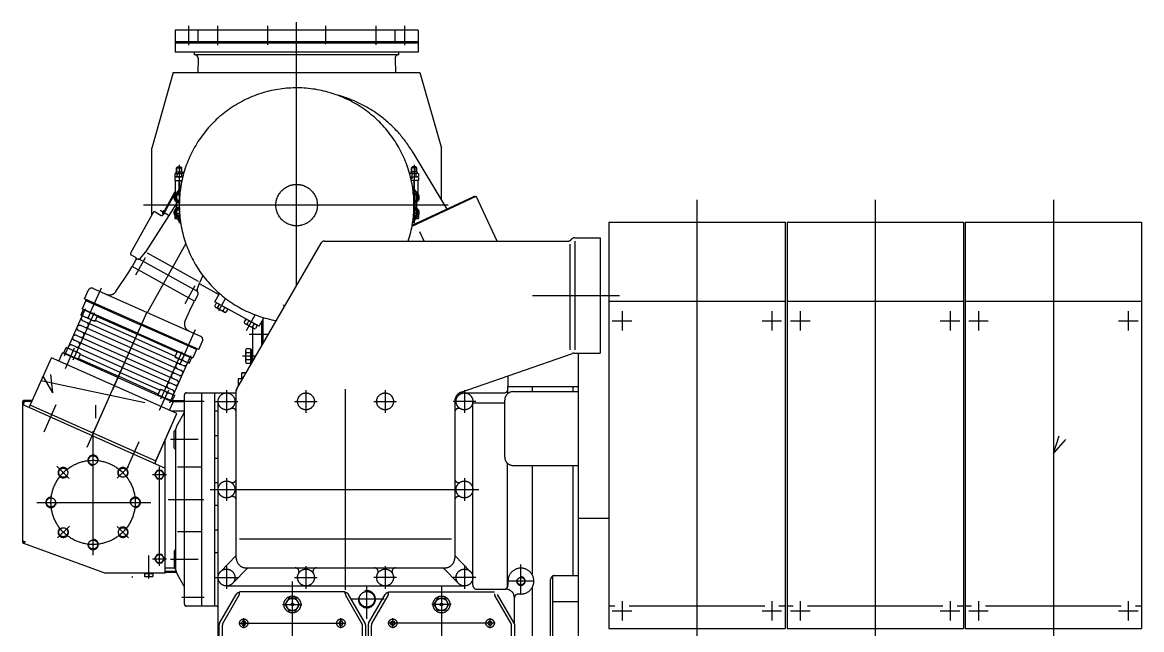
# Model space of a CAD drawing. Header units: millimetres. Extents: x -1838618 to -1600818, y -1770412 to -1553248.
# Drawn here: x -1818245 to -1816518, y -1654053 to -1653116 of the extents above; entities that cross this region are included whole.
import ezdxf

# ---------------------------------------------------------------- set-up
doc = ezdxf.new("R2010")
doc.units = ezdxf.units.MM
doc.header["$LTSCALE"] = 100
doc.linetypes.add('CENTER2', pattern=[28.575, 19.05, -3.175, 3.175, -3.175])
doc.layers.add('PV', color=7, linetype='Continuous')

# ---------------------------------------------------------------- blocks, each defined once
blk = doc.blocks.new('GENERATE')
at = {"color": 9, "linetype": 'CENTER2', "ltscale": 25.4}
for p, q in [((-825, 2066.8), (-825, 0)), ((-550, 2066.8), (-550, 0)), ((-961, 2031.9), (-961, 1404.9)), ((-961, 2031.9), (-689, 2031.9)), ((-689, 2031.9), (-689, 1404.9)), ((-686, 2031.9), (-686, 1404.9)), ((-686, 2031.9), (-414, 2031.9)), ((-414, 2031.9), (-414, 1404.9)), ((-961, 1909.9), (-689, 1909.9)), ((-686, 1909.9), (-414, 1909.9)), ((-940.5, 1894.9), (-940.5, 1864.9)), ((-709.5, 1894.9), (-709.5, 1864.9)), ((-665.5, 1894.9), (-665.5, 1864.9)), ((-434.5, 1894.9), (-434.5, 1864.9)), ((-955.5, 1879.9), (-925.5, 1879.9)), ((-724.5, 1879.9), (-694.5, 1879.9)), ((-680.5, 1879.9), (-650.5, 1879.9)), ((-449.5, 1879.9), (-419.5, 1879.9)), ((-961, 1439.9), (-951.4, 1439.9)), ((-940.5, 1446.9), (-940.5, 1416.9)), ((-929.6, 1439.9), (-720.4, 1439.9)), ((-709.5, 1446.9), (-709.5, 1416.9)), ((-698.6, 1439.9), (-689, 1439.9)), ((-686, 1439.9), (-676.4, 1439.9)), ((-665.5, 1446.9), (-665.5, 1416.9)), ((-654.6, 1439.9), (-445.4, 1439.9)), ((-434.5, 1446.9), (-434.5, 1416.9)), ((-423.6, 1439.9), (-414, 1439.9)), ((-955.5, 1431.9), (-925.5, 1431.9)), ((-724.5, 1431.9), (-694.5, 1431.9)), ((-680.5, 1431.9), (-650.5, 1431.9)), ((-449.5, 1431.9), (-419.5, 1431.9)), ((-961, 1404.9), (-689, 1404.9)), ((-686, 1404.9), (-414, 1404.9))]:
    blk.add_line(p, q, dxfattribs=at)
at = {"layer": 'PV', "color": 9, "linetype": 'CENTER2', "ltscale": 25.4}
for p, q in [((-1884.1, 2335.2), (-1884.1, 2305.4)), ((-1839.5, 2335.2), (-1839.5, 2305.5)), ((-1762.2, 2335.2), (-1762.2, 2305.8)), ((-1717.5, 1934.6), (-1717.5, 2340.6)), ((-1672.9, 2335.2), (-1672.8, 2306.7)), ((-1595.5, 2335.2), (-1595.5, 2305.8)), ((-1550.9, 2335.2), (-1550.9, 2305.4)), ((-1905, 2328.4), (-1905, 2310.4)), ((-1530, 2328.4), (-1905, 2328.4)), ((-1869.3, 2310.4), (-1869.3, 2328.4)), ((-1565.7, 2310.4), (-1565.7, 2328.4)), ((-1530, 2328.4), (-1530, 2310.4)), ((-1905, 2310.4), (-1905, 2294.4)), ((-1530, 2310.4), (-1905, 2310.4)), ((-1530, 2308.4), (-1905, 2308.4)), ((-1530, 2310.4), (-1530, 2294.4)), ((-1530, 2294.4), (-1905, 2294.4)), ((-1875, 2290.4), (-1875, 2294.4)), ((-1560.2, 2290.4), (-1875, 2290.4)), ((-1869.3, 2284.6), (-1870.1, 2263.4)), ((-1565.7, 2284.6), (-1564.9, 2263.4)), ((-1560, 2290.4), (-1560, 2294.4)), ((-1907.8, 2263.4), (-1941, 2146.3)), ((-1907.8, 2263.4), (-1527.2, 2263.4)), ((-1527.2, 2263.4), (-1494, 2146.3)), ((-1941, 2043), (-1941, 2146.3)), ((-1539.6, 2142.1), (-1485.7, 2052.3)), ((-1494, 2066.2), (-1494, 2146.3)), ((-1905.4, 2106.6), (-1905.4, 2102.5)), ((-1903.7, 2109.9), (-1893.7, 2109.9)), ((-1903.7, 2109.9), (-1903.7, 2107.2)), ((-1903.7, 2107.1), (-1893.7, 2107.1)), ((-1902.7, 2116), (-1901.2, 2117.5)), ((-1902.7, 2109.9), (-1902.7, 2116)), ((-1902.7, 2116), (-1894.7, 2116)), ((-1902.1, 2109.9), (-1902.1, 2116.6)), ((-1902, 2102.5), (-1902, 2106.6)), ((-1901.2, 2117.5), (-1896.2, 2117.5)), ((-1898.7, 2120.8), (-1898.7, 2030.6)), ((-1896.2, 2117.5), (-1894.7, 2116)), ((-1895.3, 2109.9), (-1895.3, 2116.6)), ((-1895.3, 2106.6), (-1895.3, 2102.5)), ((-1894.7, 2109.9), (-1894.7, 2116)), ((-1893.7, 2109.9), (-1893.7, 2107.1)), ((-1892, 2106.5), (-1892, 2106.6)), ((-1543, 2106.5), (-1543, 2106.6)), ((-1531.3, 2109.9), (-1541.3, 2109.9)), ((-1541.3, 2109.9), (-1541.3, 2107.1)), ((-1531.3, 2107.1), (-1541.3, 2107.1)), ((-1538.8, 2117.5), (-1540.3, 2116)), ((-1540.3, 2109.9), (-1540.3, 2116)), ((-1532.3, 2116), (-1540.3, 2116)), ((-1539.7, 2109.9), (-1539.7, 2116.6)), ((-1539.7, 2106.6), (-1539.7, 2102.5)), ((-1533.8, 2117.5), (-1538.8, 2117.5)), ((-1536.3, 2120.8), (-1536.3, 2030.6)), ((-1532.3, 2116), (-1533.8, 2117.5)), ((-1533, 2102.5), (-1533, 2106.6)), ((-1532.9, 2109.9), (-1532.9, 2116.6)), ((-1532.3, 2109.9), (-1532.3, 2116)), ((-1531.3, 2109.9), (-1531.3, 2107.2)), ((-1529.6, 2106.6), (-1529.6, 2102.5)), ((-1905.4, 2100.4), (-1905.4, 2096.4)), ((-1905.4, 2096.4), (-1894.5, 2096.4)), ((-1904.7, 2096.4), (-1904.7, 2075.4)), ((-1893.7, 2101.9), (-1903.7, 2101.9)), ((-1899, 2096.4), (-1899, 2082.8)), ((-1898.3, 2096.4), (-1898.3, 2083.7)), ((-1541.8, 2101.9), (-1531.3, 2101.9)), ((-1538.5, 2099.6), (-1541.2, 2099.6)), ((-1529.6, 2096.4), (-1540.5, 2096.4)), ((-1536.7, 2096.4), (-1536.7, 2083.7)), ((-1536, 2096.4), (-1536, 2082.8)), ((-1530.3, 2096.4), (-1530.3, 2075.4)), ((-1529.6, 2100.4), (-1529.6, 2096.4)), ((-1924, 2044.8), (-1904.7, 2079.6)), ((-1904.7, 2077.5), (-1923.6, 2043.4)), ((-1896.3, 2086.3), (-1905, 2075)), ((-1903.4, 2073.8), (-1896.9, 2082.1)), ((-1902.7, 2067.9), (-1902.7, 2072.3)), ((-1902.1, 2067.1), (-1902.1, 2073.1)), ((-1898.8, 2076.1), (-1898.7, 2074.6)), ((-1898.6, 2076.1), (-1898.7, 2074.6)), ((-1539.4, 2026.1), (-1440.4, 2072.3)), ((-1538.7, 2086.3), (-1530, 2075)), ((-1531.6, 2073.8), (-1538.1, 2082.1)), ((-1536.4, 2076.1), (-1536.3, 2074.6)), ((-1536.2, 2076.1), (-1536.3, 2074.6)), ((-1532.9, 2067.1), (-1532.9, 2073.1)), ((-1532.3, 2067.9), (-1532.3, 2072.3)), ((-1408.1, 2002.9), (-1440.4, 2072.3)), ((-1483.5, 2058.4), (-1953.7, 2058.4)), ((-1902.7, 2060.8), (-1951.3, 1985.4)), ((-1902.7, 2053.6), (-1902.7, 2063.1)), ((-1902.1, 2053.9), (-1902.1, 2062.8)), ((-1539.2, 2027.4), (-1445, 2071.2)), ((-1532.9, 2053.9), (-1532.9, 2062.8)), ((-1532.3, 2053.6), (-1532.3, 2063.1)), ((-1445, 2071.2), (-1443.6, 2071.9)), ((-1443.6, 2071.9), (-1443.4, 2071.5)), ((-1100, 2066.8), (-1100, 0)), ((-1938.7, 2047.2), (-1973.6, 1984.2)), ((-1935.9, 2048), (-1926.3, 2042.6)), ((-1928.1, 2050.5), (-1915.7, 2043.6)), ((-1924, 2044.8), (-1923.1, 2044.3)), ((-1905.6, 2042.5), (-1905.6, 2042.5)), ((-1905.6, 2042.5), (-1905.6, 2038.1)), ((-1896.3, 2030.5), (-1905, 2041.8)), ((-1903.9, 2037.5), (-1901.8, 2037.5)), ((-1903.4, 2043), (-1896.9, 2034.7)), ((-1902.7, 2044.5), (-1902.7, 2048.8)), ((-1902.7, 2045.5), (-1898, 2045.5)), ((-1902.1, 2045.5), (-1902.1, 2049.7)), ((-1900.5, 2042.5), (-1897.8, 2042.5)), ((-1899.1, 2037.5), (-1897.3, 2037.5)), ((-1898.7, 2042.1), (-1898.8, 2040.7)), ((-1898.7, 2042.1), (-1898.6, 2040.7)), ((-1538.7, 2030.5), (-1530, 2041.8)), ((-1531.6, 2043), (-1538.1, 2034.7)), ((-1535.9, 2037.5), (-1537.7, 2037.5)), ((-1534.5, 2042.5), (-1537.2, 2042.5)), ((-1532.3, 2045.5), (-1537, 2045.5)), ((-1536.3, 2042.1), (-1536.4, 2040.7)), ((-1536.3, 2042.1), (-1536.2, 2040.7)), ((-1531.1, 2037.5), (-1533.2, 2037.5)), ((-1532.9, 2045.5), (-1532.9, 2049.7)), ((-1532.3, 2044.5), (-1532.3, 2048.8)), ((-1529.4, 2042.5), (-1529.4, 2042.5)), ((-1529.4, 2042.5), (-1529.4, 2038.1)), ((-1236, 2031.9), (-964, 2031.9)), ((-1236, 2031.9), (-1236, 1404.9)), ((-964, 2031.9), (-964, 1404.9)), ((-1674.6, 2002.9), (-1298.5, 2002.9)), ((-1520.6, 2002.9), (-1527.3, 2017.2)), ((-1294.2, 2004.6), (-1292.8, 2006.1)), ((-1288.5, 2007.9), (-1249.1, 2007.9)), ((-1288.5, 2002.9), (-1288.5, 1834.9)), ((-1249.1, 2007.9), (-1249.1, 1829.9)), ((-1958.3, 1976.6), (-1950.9, 1985.9)), ((-1888.6, 1999.3), (-1947.4, 1893.3)), ((-1809.8, 1774.8), (-1679.8, 1999.9)), ((-1296, 1997.9), (-1296, 1834.9)), ((-1972.8, 1981.5), (-1965.8, 1977.6)), ((-1965, 1974.9), (-1971.3, 1963.5)), ((-1951.3, 1977), (-1965.9, 1950.5)), ((-1870.5, 1924.8), (-1960.5, 1974.7)), ((-1868.8, 1940.4), (-1947.6, 1984.1)), ((-1996.2, 1925), (-1976.2, 1954.8)), ((-1976.2, 1954.8), (-1971.3, 1963.5)), ((-1875.1, 1910.2), (-1971.3, 1963.5)), ((-1870.9, 1928.2), (-1866.9, 1939.4)), ((-1867.7, 1937.3), (-1837.3, 1920.6)), ((-1862.2, 1949.6), (-1866.9, 1939.4)), ((-2044.8, 1913.9), (-2039.1, 1926.7)), ((-2035.9, 1892.1), (-2018.7, 1930.9)), ((-2031.2, 1929.7), (-1865.8, 1856.1)), ((-1874.7, 1933.7), (-1890.1, 1905.8)), ((-1869.8, 1919.8), (-1875.1, 1910.2)), ((-1870.9, 1928.2), (-1871.8, 1925.5)), ((-1843.6, 1909.3), (-1836.5, 1922)), ((-1353.7, 1918.9), (-1219.4, 1918.9)), ((-2042.7, 1911.3), (-2048.4, 1898.5)), ((-1868.5, 1835.4), (-2044.8, 1913.9)), ((-2042.7, 1911.3), (-2042.1, 1912.7)), ((-2042.7, 1911.3), (-2042.1, 1912.7)), ((-2042.7, 1911.3), (-1957.3, 1873.3)), ((-1889.6, 1879.8), (-1879.9, 1901.5)), ((-1879.9, 1901.5), (-1875.1, 1910.2)), ((-1843.8, 1902.4), (-1841, 1907.4)), ((-1843.8, 1902.4), (-1843.2, 1901.4)), ((-1775.4, 1871.5), (-1843.6, 1909.3)), ((-1829.2, 1893.3), (-1842, 1900.5)), ((-1823.8, 1897.9), (-1841, 1907.4)), ((-1839.8, 1906.8), (-1839.6, 1907.1)), ((-1839.5, 1900), (-1836.7, 1905)), ((-1837.4, 1895.6), (-1827.1, 1914.3)), ((-1830.9, 1895.2), (-1828.1, 1900.3)), ((-1236, 1909.9), (-964, 1909.9)), ((-2043.7, 1898.1), (-2076.2, 1825)), ((-2030, 1892), (-2062.5, 1818.9)), ((-2046.9, 1897), (-2050.6, 1888.6)), ((-2028.7, 1878.8), (-2050.6, 1888.6)), ((-1963, 1860.5), (-2048.4, 1898.5)), ((-2046.6, 1897.7), (-2046.9, 1897)), ((-2025, 1887.2), (-2046.9, 1897)), ((-2035.9, 1892.1), (-2039.2, 1884.7)), ((-1948.5, 1892.9), (-2031.5, 1706.6)), ((-2025, 1887.2), (-2028.7, 1878.8)), ((-2025.4, 1886.3), (-1963.7, 1858.9)), ((-2024.6, 1888), (-2025, 1887.2)), ((-1948.5, 1892.9), (-2001.8, 1773.3)), ((-1827.7, 1892.8), (-1826.6, 1892.9)), ((-1823.8, 1897.9), (-1826.6, 1892.9)), ((-1825, 1898.5), (-1824.8, 1898.9)), ((-1798.3, 1877.2), (-1795.5, 1882.2)), ((-1778.3, 1872.7), (-1795.5, 1882.2)), ((-1795, 1865), (-1781.6, 1889.1)), ((-1775.4, 1871.5), (-1768.1, 1884.6)), ((-1769.5, 1882.1), (-1769.5, 1844.6)), ((-1215.5, 1894.9), (-1215.5, 1864.9)), ((-984.5, 1894.9), (-984.5, 1864.9)), ((-1976.4, 1830.2), (-2054, 1864.8)), ((-1973.1, 1837.8), (-2050.6, 1872.3)), ((-1969.7, 1845.3), (-2047.3, 1879.8)), ((-1966.4, 1852.9), (-2028, 1880.3)), ((-1871.9, 1835.3), (-1957.3, 1873.3)), ((-1897.7, 1811.7), (-1873.4, 1866.2)), ((-1798.3, 1877.2), (-1797.7, 1876.2)), ((-1783.7, 1868.1), (-1796.6, 1875.2)), ((-1794.4, 1881.6), (-1794.2, 1881.9)), ((-1794, 1874.8), (-1791.2, 1879.8)), ((-1785.5, 1869.1), (-1785.5, 1816.9)), ((-1785.4, 1870), (-1782.6, 1875.1)), ((-1782.2, 1867.6), (-1781.1, 1867.7)), ((-1778.3, 1872.7), (-1781.1, 1867.7)), ((-1779.5, 1873.3), (-1779.3, 1873.7)), ((-1771.5, 1878.5), (-1771.5, 1841.1)), ((-1230.5, 1879.9), (-1200.5, 1879.9)), ((-999.5, 1879.9), (-969.5, 1879.9)), ((-1983.1, 1815.2), (-2060.7, 1849.7)), ((-1979.8, 1822.7), (-2057.3, 1857.2)), ((-1966.4, 1852.9), (-1904.7, 1825.4)), ((-1902, 1831.4), (-1963.7, 1858.9)), ((-1963, 1860.5), (-1877.5, 1822.5)), ((-1868.5, 1835.4), (-1862.8, 1848.2)), ((-1761.5, 1858.4), (-1790.9, 1858.4)), ((-2084.4, 1817.7), (-2078.7, 1830.5)), ((-2084.4, 1817.7), (-2078.7, 1830.5)), ((-1993.3, 1792.5), (-2078.7, 1830.5)), ((-2076.9, 1829.7), (-2076.5, 1830.4)), ((-2076.5, 1830.4), (-2072.8, 1838.8)), ((-2054.6, 1820.6), (-2076.5, 1830.4)), ((-2074.1, 1806.4), (-2060, 1838.1)), ((-2074.1, 1806.4), (-2060, 1838.1)), ((-2050.9, 1829), (-2072.8, 1838.8)), ((-2065.6, 1825.5), (-2062.3, 1832.9)), ((-1986.5, 1807.6), (-2064, 1842.2)), ((-1976.4, 1830.2), (-1898.9, 1795.7)), ((-1973.1, 1837.8), (-1895.5, 1803.3)), ((-1969.7, 1845.3), (-1892.2, 1810.8)), ((-1894.8, 1831.8), (-1927.3, 1758.7)), ((-1901.6, 1832.3), (-1905.4, 1823.9)), ((-1901.3, 1833.1), (-1901.6, 1832.3)), ((-1901.6, 1832.3), (-1879.7, 1822.6)), ((-1871.9, 1835.3), (-1877.5, 1822.5)), ((-1871.9, 1835.3), (-1871.2, 1836.6)), ((-1796.3, 1833.6), (-1796.3, 1817.1)), ((-1788.7, 1836.3), (-1795.4, 1836.3)), ((-1795.4, 1830.9), (-1788.7, 1830.9)), ((-1788.7, 1836.3), (-1788.7, 1814.4)), ((-1785.5, 1835.1), (-1788.7, 1835.1)), ((-1786.4, 1835.1), (-1787.4, 1829.2)), ((-2130.1, 1745.9), (-2095.8, 1822.8)), ((-2130, 1745.9), (-2095.8, 1822.8)), ((-1902.1, 1736.5), (-2095.8, 1822.8)), ((-1902.1, 1736.5), (-2095.8, 1822.8)), ((-2054.9, 1819.9), (-2054.6, 1820.6)), ((-2054.6, 1820.6), (-2050.9, 1829)), ((-2054.2, 1821.5), (-1992.5, 1794.1)), ((-1989.9, 1800.1), (-2051.5, 1827.6)), ((-1983.1, 1815.2), (-1905.6, 1780.7)), ((-1979.8, 1822.7), (-1902.3, 1788.2)), ((-1881, 1825.7), (-1913.6, 1752.6)), ((-1905.4, 1823.9), (-1883.4, 1814.2)), ((-1894.4, 1819), (-1894, 1820)), ((-1890.7, 1827.4), (-1894, 1820)), ((-1879.7, 1822.6), (-1883.4, 1814.2)), ((-1879.4, 1823.3), (-1879.7, 1822.6)), ((-1780.6, 1825.4), (-1801, 1825.4)), ((-1795.4, 1819.9), (-1788.7, 1819.9)), ((-1795.4, 1814.4), (-1788.7, 1814.4)), ((-1786.2, 1815.6), (-1788.7, 1815.6)), ((-1786.8, 1821.6), (-1787.8, 1815.6)), ((-1786.8, 1828.9), (-1787.4, 1829.2)), ((-1786.8, 1828.9), (-1787.4, 1821.9)), ((-1787.4, 1821.9), (-1786.8, 1821.6)), ((-1463.6, 1769.5), (-1292, 1829.5)), ((-1290, 1829.9), (-1249.1, 1829.9)), ((-1282.5, 721), (-1282.5, 1829.9)), ((-2093.8, 1768.4), (-2096.8, 1797)), ((-1989.9, 1800.1), (-1928.2, 1772.6)), ((-1986.5, 1807.6), (-1909, 1773.1)), ((-1795.6, 1799.4), (-1802, 1799.4)), ((-1802, 1792.5), (-1802, 1799.4)), ((-1792.5, 1805.7), (-1792.5, 1804.7)), ((-1951.8, 1753.3), (-2111.6, 1787.3)), ((-2093.8, 1768.4), (-2107.9, 1793.4)), ((-1999, 1779.7), (-2041.4, 1684.2)), ((-1993.3, 1792.5), (-1907.9, 1754.4)), ((-1930.9, 1766.6), (-1992.5, 1794.1)), ((-1800.8, 1790.4), (-1807.5, 1790.4)), ((-1807.5, 1790.4), (-1807.5, 1778.4)), ((-1799.6, 1792.5), (-1802, 1792.5)), ((-1802, 1791.9), (-1802, 1792.5)), ((-1799.9, 1791.9), (-1802, 1791.9)), ((-1800.5, 1791.9), (-1800.5, 1790.4)), ((-1391.6, 1794.7), (-1391.6, 1778.4)), ((-1931.6, 1765), (-1931.3, 1765.7)), ((-1931.3, 1765.7), (-1927.5, 1774.1)), ((-1931.3, 1765.7), (-1909.4, 1756)), ((-1928.8, 1741.7), (-1914.7, 1773.4)), ((-1928.8, 1741.7), (-1914.7, 1773.4)), ((-1927.5, 1774.1), (-1905.6, 1764.4)), ((-1920.3, 1760.8), (-1917, 1768.3)), ((-1909.4, 1756), (-1905.6, 1764.4)), ((-1890.6, 1442.4), (-1890.6, 1765.4)), ((-1887.6, 1768.4), (-1810.6, 1768.4)), ((-1863.6, 1439.4), (-1863.6, 1768.4)), ((-1843.6, 1439.4), (-1843.6, 1768.4)), ((-1825.6, 1772.9), (-1825.6, 1737.9)), ((-1810.6, 1513.4), (-1810.6, 1773.4)), ((-1807.5, 1778.4), (-1807.7, 1778.4)), ((-1703.1, 1772.9), (-1703.1, 1737.9)), ((-1642.1, 1464.4), (-1642.1, 1774.4)), ((-1581.1, 1772.9), (-1581.1, 1737.9)), ((-1466.1, 1768.4), (-1397.6, 1768.4)), ((-1458.6, 1772.9), (-1458.6, 1737.9)), ((-1391.6, 1778.4), (-1282.5, 1778.4)), ((-1391.6, 1767.5), (-1391.6, 1778.4)), ((-1383.5, 1770.4), (-1282.5, 1770.4)), ((-1354.4, 1778.4), (-1354.4, 1770.4)), ((-1290.9, 1770.4), (-1290.9, 1778.4)), ((-2140.6, 1753.9), (-2140.6, 1539.2)), ((-2139.9, 1753.9), (-2140.6, 1753.9)), ((-2140.6, 1749.9), (-2139.9, 1749.9)), ((-2139.1, 1753.9), (-2139.9, 1753.9)), ((-2139.9, 1749.9), (-2139.1, 1749.9)), ((-2139.1, 1753.9), (-2139.1, 1749.9)), ((-2138.3, 1753.9), (-2139.1, 1753.9)), ((-2139.1, 1749.9), (-1920.1, 1652.4)), ((-2137.6, 1753.9), (-2138.3, 1753.9)), ((-2125.1, 1756.9), (-2137.6, 1756.9)), ((-2137.6, 1756.9), (-2137.6, 1755.4)), ((-2125.8, 1755.4), (-2137.6, 1755.4)), ((-2137.6, 1755.4), (-2137.6, 1753.9)), ((-2128.3, 1749.7), (-1934.7, 1663.5)), ((-2128.3, 1749.7), (-1934.7, 1663.5)), ((-2088.9, 1749.9), (-2107.5, 1708)), ((-2027.1, 1729.4), (-2027.1, 1749.4)), ((-1913.5, 1741.6), (-1907.9, 1754.4)), ((-1913.5, 1741.6), (-1907.9, 1754.4)), ((-1909.7, 1755.2), (-1909.4, 1756)), ((-1909.6, 1755.4), (-1890.6, 1755.4)), ((-1908.9, 1756.9), (-1890.6, 1756.9)), ((-1860.2, 1755.4), (-1893.9, 1755.4)), ((-1843.1, 1755.4), (-1808.1, 1755.4)), ((-1838.6, 1248.4), (-1838.6, 1755.4)), ((-1720.6, 1755.4), (-1685.6, 1755.4)), ((-1598.6, 1755.4), (-1563.6, 1755.4)), ((-1441.1, 1755.4), (-1476.1, 1755.4)), ((-1473.6, 1755.4), (-1473.6, 1513.4)), ((-1445.6, 1471.4), (-1445.6, 1755.4)), ((-1397.6, 1752.4), (-1445.6, 1752.4)), ((-1396.5, 1669.4), (-1396.5, 1757.4)), ((-1936.4, 1659.6), (-1902.1, 1736.5)), ((-1934.7, 1663.5), (-1902.1, 1736.5)), ((-1890.6, 1740.4), (-1910.7, 1740.4)), ((-1891.4, 1737.2), (-1901.5, 1719.8)), ((-1843.6, 1740.9), (-1838.6, 1740.9)), ((-2031.5, 1517.8), (-2031.5, 1709.4)), ((-1906.6, 1683.4), (-1906.6, 1709.4)), ((-1903.6, 1494.6), (-1903.6, 1713.2)), ((-1960.9, 1692.9), (-1979.6, 1651)), ((-1920.1, 1490.4), (-1920.1, 1696.3)), ((-1869.5, 1696.4), (-1911.9, 1696.4)), ((-1843.6, 1702.9), (-1838.6, 1702.9)), ((-550, 1674.9), (-541, 1702.1)), ((-550, 1674.9), (-530.9, 1696.3)), ((-1934.7, 1663.5), (-1936.4, 1659.6)), ((-1843.6, 1667.9), (-1838.6, 1667.9)), ((-1392.5, 1660), (-1392.5, 1468.1)), ((-2068.3, 1636.2), (-2087.5, 1655.4)), ((-1976.8, 1654.1), (-1994.3, 1636.6)), ((-1939.9, 1642.4), (-1918.3, 1642.4)), ((-1932.9, 1648.9), (-1936.6, 1642.4)), ((-1936.6, 1642.4), (-1932.9, 1635.9)), ((-1925.3, 1648.9), (-1932.9, 1648.9)), ((-1929.1, 1501.6), (-1929.1, 1654.4)), ((-1921.6, 1642.4), (-1925.3, 1648.9)), ((-1925.3, 1635.9), (-1921.6, 1642.4)), ((-1863.6, 1653.9), (-1901.4, 1653.9)), ((-1383.5, 1656.4), (-1282.5, 1656.4)), ((-1354.4, 1656.4), (-1354.4, 1488.2)), ((-1290.9, 1486.4), (-1290.9, 1656.4)), ((-1932.9, 1635.9), (-1925.3, 1635.9)), ((-1843.6, 1629.9), (-1838.6, 1629.9)), ((-1825.6, 1636.9), (-1825.6, 1601.9)), ((-1458.6, 1636.9), (-1458.6, 1601.9)), ((-1850.7, 1619.4), (-1436.6, 1619.4)), ((-2118.3, 1599.4), (-1942.2, 1599.4)), ((-1915.6, 1603.9), (-1860.6, 1603.9)), ((-1843.6, 1594.9), (-1838.6, 1594.9)), ((-1282.5, 1574.9), (-1236, 1574.9)), ((-2068, 1562.9), (-2086.3, 1544.6)), ((-1977, 1544.8), (-1994.1, 1562)), ((-1843.6, 1556.9), (-1838.6, 1556.9)), ((-2140.6, 1540.1), (-2136.8, 1538.8)), ((-2139.1, 1539.2), (-2139.1, 1539.6)), ((-2138.1, 1537.8), (-2137.3, 1537.5)), ((-2136.8, 1538.8), (-2137.8, 1536.1)), ((-1863.6, 1553.9), (-1901.4, 1553.9)), ((-1805.6, 1543.2), (-1478.6, 1543.2)), ((-2138.6, 1536.4), (-2012.1, 1490.4)), ((-1906.6, 1524.4), (-1906.6, 1498.4)), ((-1843.6, 1521.9), (-1838.6, 1521.9)), ((-1282.5, 1503.9), (-1282.5, 1531.9)), ((-1945.6, 1481.9), (-1945.6, 1517.4)), ((-1939.9, 1512.4), (-1918.3, 1512.4)), ((-1932.9, 1518.9), (-1936.6, 1512.4)), ((-1936.6, 1512.4), (-1932.9, 1505.9)), ((-1925.3, 1518.9), (-1932.9, 1518.9)), ((-1932.9, 1505.9), (-1925.3, 1505.9)), ((-1921.6, 1512.4), (-1925.3, 1518.9)), ((-1925.3, 1505.9), (-1921.6, 1512.4)), ((-1869.5, 1511.4), (-1911.9, 1511.4)), ((-1835, 1492.4), (-1810.6, 1517.6)), ((-1449.2, 1492.4), (-1473.6, 1517.6)), ((-1371.5, 1457.3), (-1371.5, 1503.5)), ((-1920.1, 1490.4), (-2012.1, 1490.4)), ((-1952.1, 1490.4), (-1952.1, 1485.1)), ((-1952.1, 1489.8), (-1939.1, 1489.8)), ((-1952.1, 1485.1), (-1939.1, 1485.1)), ((-1945.6, 1489.8), (-1945.6, 1485.7)), ((-1939.1, 1490.4), (-1939.1, 1485.1)), ((-1920.1, 1498.4), (-1906.6, 1498.4)), ((-1920.1, 1493.4), (-1903.4, 1493.4)), ((-1920.1, 1491.9), (-1903.1, 1491.9)), ((-1891.4, 1470.6), (-1901.5, 1488)), ((-1825.6, 1500.9), (-1825.6, 1465.9)), ((-1816.2, 1474.3), (-1793, 1498.4)), ((-1795.6, 1498.4), (-1488.6, 1498.4)), ((-1703.1, 1500.9), (-1703.1, 1465.9)), ((-1581.1, 1500.9), (-1581.1, 1465.9)), ((-1468, 1474.3), (-1491.2, 1498.4)), ((-1458.6, 1500.9), (-1458.6, 1465.9)), ((-1322.5, 745.9), (-1322.5, 1485.7)), ((-1319.7, 1486.4), (-1282.5, 1486.4)), ((-1843.1, 1483.4), (-1808.1, 1483.4)), ((-1825.6, 1470.4), (-1458.6, 1470.4)), ((-1724.1, 1240.7), (-1724.1, 1477.2)), ((-1720.6, 1483.4), (-1685.6, 1483.4)), ((-1609.1, 1419.7), (-1609.1, 1469.7)), ((-1563.6, 1483.4), (-1598.6, 1483.4)), ((-1494.1, 1469.8), (-1494.1, 1244.4)), ((-1441.1, 1483.4), (-1476.1, 1483.4)), ((-1391.5, 1477.9), (-1391.5, 1471.4)), ((-1351.5, 1477.9), (-1391.5, 1477.9)), ((-1325.7, 769.3), (-1325.7, 1480.4)), ((-1860.4, 1452.4), (-1894.5, 1452.4)), ((-1836.4, 1413), (-1810.8, 1457.4)), ((-1831.4, 1412.5), (-1806.5, 1455.7)), ((-1805.8, 1459.9), (-1806.4, 1459.9)), ((-1805.8, 1458.2), (-1805.8, 1461.4)), ((-1642.4, 1461.4), (-1805.8, 1461.4)), ((-1729.6, 1451.4), (-1735.1, 1441.9)), ((-1718.6, 1451.4), (-1729.6, 1451.4)), ((-1713.1, 1441.9), (-1718.6, 1451.4)), ((-1642.4, 1458.2), (-1642.4, 1461.4)), ((-1641.7, 1459.9), (-1642.4, 1459.9)), ((-1616.8, 1412.5), (-1641.7, 1455.7)), ((-1611.8, 1413), (-1637.4, 1457.4)), ((-1606.4, 1413), (-1580.8, 1457.4)), ((-1601.4, 1412.5), (-1576.5, 1455.7)), ((-1576.5, 1459.9), (-1575.8, 1459.9)), ((-1575.8, 1458.2), (-1575.8, 1461.4)), ((-1575.8, 1461.4), (-1412.4, 1461.4)), ((-1505.1, 1441.9), (-1499.6, 1451.4)), ((-1499.6, 1451.4), (-1488.6, 1451.4)), ((-1488.6, 1451.4), (-1483.1, 1441.9)), ((-1439.6, 1465.4), (-1394.6, 1465.4)), ((-1386.8, 1412.5), (-1411.7, 1455.7)), ((-1381.8, 1413), (-1407.4, 1457.4)), ((-1381.6, 1412.7), (-1381.6, 1452.4)), ((-1371.5, 1457.9), (-1375.6, 1457.9)), ((-1354.4, 1467.6), (-1354.4, 1004.6)), ((-1841.6, 1439.4), (-1887.6, 1439.4)), ((-1739.1, 1441.9), (-1709.4, 1441.9)), ((-1735.1, 1441.9), (-1729.6, 1432.4)), ((-1718.6, 1432.4), (-1713.1, 1441.9)), ((-1582.5, 1449.9), (-1632.5, 1449.9)), ((-1479.1, 1441.9), (-1508.8, 1441.9)), ((-1499.6, 1432.4), (-1505.1, 1441.9)), ((-1483.1, 1441.9), (-1488.6, 1432.4)), ((-1322.5, 1446.4), (-1282.5, 1446.4)), ((-1236, 1439.9), (-1226.4, 1439.9)), ((-1215.5, 1446.9), (-1215.5, 1416.9)), ((-1204.6, 1439.9), (-995.4, 1439.9)), ((-984.5, 1446.9), (-984.5, 1416.9)), ((-973.6, 1439.9), (-964, 1439.9)), ((-1800.8, 1415.9), (-1802.6, 1412.9)), ((-1797.4, 1415.9), (-1800.8, 1415.9)), ((-1799.1, 1405.1), (-1799.1, 1420.7)), ((-1795.6, 1412.9), (-1797.4, 1415.9)), ((-1729.6, 1432.4), (-1718.6, 1432.4)), ((-1650.8, 1415.9), (-1652.6, 1412.9)), ((-1647.4, 1415.9), (-1650.8, 1415.9)), ((-1649.1, 1405.1), (-1649.1, 1420.7)), ((-1645.6, 1412.9), (-1647.4, 1415.9)), ((-1572.6, 1412.9), (-1570.8, 1415.9)), ((-1570.8, 1415.9), (-1567.4, 1415.9)), ((-1569.1, 1405.1), (-1569.1, 1420.7)), ((-1567.4, 1415.9), (-1565.6, 1412.9)), ((-1488.6, 1432.4), (-1499.6, 1432.4)), ((-1422.6, 1412.9), (-1420.8, 1415.9)), ((-1420.8, 1415.9), (-1417.4, 1415.9)), ((-1419.1, 1405.1), (-1419.1, 1420.7)), ((-1417.4, 1415.9), (-1415.6, 1412.9)), ((-1230.5, 1431.9), (-1200.5, 1431.9)), ((-999.5, 1431.9), (-969.5, 1431.9)), ((-1837.1, 1334.3), (-1837.1, 1410.5)), ((-1832.1, 1334.8), (-1832.1, 1410)), ((-1806.9, 1412.9), (-1641.5, 1412.9)), ((-1802.6, 1412.9), (-1800.8, 1409.9)), ((-1800.8, 1409.9), (-1797.4, 1409.9)), ((-1797.4, 1409.9), (-1795.6, 1412.9)), ((-1652.6, 1412.9), (-1650.8, 1409.9)), ((-1650.8, 1409.9), (-1647.4, 1409.9)), ((-1647.4, 1409.9), (-1645.6, 1412.9)), ((-1616.1, 1334.8), (-1616.1, 1410)), ((-1611.1, 1410.5), (-1611.1, 1334.3)), ((-1607.1, 1410.5), (-1607.1, 1334.3)), ((-1602.1, 1334.8), (-1602.1, 1410)), ((-1411.3, 1412.9), (-1576.7, 1412.9)), ((-1570.8, 1409.9), (-1572.6, 1412.9)), ((-1567.4, 1409.9), (-1570.8, 1409.9)), ((-1565.6, 1412.9), (-1567.4, 1409.9)), ((-1420.8, 1409.9), (-1422.6, 1412.9)), ((-1417.4, 1409.9), (-1420.8, 1409.9)), ((-1415.6, 1412.9), (-1417.4, 1409.9)), ((-1386.1, 1334.8), (-1386.1, 1410)), ((-1381.1, 1334.3), (-1381.1, 1410.5)), ((-1236, 1404.9), (-964, 1404.9))]:
    blk.add_line(p, q, dxfattribs=at)
for centre, radius in [((-1717.5, 2058.4), 32), ((-1825.6, 1755.4), 13), ((-1703.1, 1755.4), 13), ((-1581.1, 1755.4), 13), ((-1458.6, 1755.4), 13), ((-2031.5, 1599.4), 65), ((-2031.5, 1664.4), 7), ((-2077.5, 1645.3), 7), ((-1985.5, 1645.3), 7), ((-1929.1, 1642.4), 6.5), ((-1825.6, 1619.4), 13), ((-1458.6, 1619.4), 13), ((-2096.5, 1599.4), 7), ((-1966.5, 1599.4), 7), ((-2077.5, 1553.4), 7), ((-1985.5, 1553.4), 7), ((-2031.5, 1534.4), 7), ((-1929.1, 1512.4), 6.5), ((-1825.6, 1483.4), 13), ((-1703.1, 1483.4), 13), ((-1581.1, 1483.4), 13), ((-1458.6, 1483.4), 13), ((-1371.5, 1477.9), 5.75), ((-1724.1, 1441.9), 13), ((-1724.1, 1441.9), 9.5), ((-1609.1, 1449.9), 12), ((-1494.1, 1441.9), 13), ((-1494.1, 1441.9), 9.5), ((-1724.1, 1441.9), 2), ((-1494.1, 1441.9), 2), ((-1799.1, 1412.9), 6.5), ((-1649.1, 1412.9), 6.5), ((-1569.1, 1412.9), 6.5), ((-1419.1, 1412.9), 6.5)]:
    blk.add_circle(centre, radius, dxfattribs=at)
for centre, radius, start, end in [((-1874.8, 2284.9), 5.5, 357.7224, 92.1615), ((-1560.2, 2284.9), 5.5, 87.8388, 182.2773), ((-1717.5, 2058.4), 181, 342.1438, 259.9888), ((-1704.9, 2041.4), 193.5, 31.3666, 75.5228), ((-1903.7, 2104.6), 2.6, 49.791, 130.1093), ((-1898.7, 2097.1), 10.1, 70.5497, 109.4501), ((-1893.7, 2104.6), 2.6, 49.8919, 130.2089), ((-1541.3, 2104.6), 2.6, 49.7914, 130.1061), ((-1536.3, 2097.1), 10, 70.5497, 109.4503), ((-1531.3, 2104.6), 2.6, 49.8921, 130.207), ((-1903.7, 2104.5), 2.6, 229.892, 310.2093), ((-1903.9, 2100.4), 1.5, 89.999, 180.0025), ((-1898.7, 2111.9), 10.1, 250.55, 289.4504), ((-1893.7, 2104.5), 2.6, 229.7924, 280.2852), ((-1893.4, 2100.4), 1.5, 81.1895, 89.999), ((-1541.3, 2104.5), 2.6, 259.7052, 310.2066), ((-1541.6, 2100.4), 1.5, 90, 98.7764), ((-1536.3, 2111.9), 10.1, 250.5497, 289.4501), ((-1531.3, 2104.5), 2.6, 229.7912, 310.1064), ((-1531.1, 2100.4), 1.5, 359.9975, 90.001), ((-1898.7, 2070.1), 8.04, 135.3586, 271.5422), ((-1898.7, 2070.1), 6, 80.0263, 272.573), ((-1898.7, 2070.1), 4.55, 78.5505, 274.0488), ((-1898.7, 2076.6), 1.5, 37.375, 206.0252), ((-1536.3, 2076.6), 1.5, 333.9752, 142.464), ((-1536.3, 2070.1), 6, 270, 99.9708), ((-1536.3, 2070.1), 4.55, 265.9551, 101.4456), ((-1536.3, 2070.1), 8.04, 268.4493, 44.6406), ((-1898.7, 2046.7), 8.04, 88.4633, 218.302), ((-1536.3, 2070.1), 6, 267.4299, 269.9995), ((-1536.3, 2046.7), 8.04, 321.6972, 91.5356), ((-1443.7, 2068.4), 3.1, 67.6212, 114.9877), ((-1936.9, 2046.2), 2, 61.0025, 151.0001), ((-1925.3, 2044.4), 2, 241.0014, 331.0007), ((-1921.7, 2046.9), 2.78, 81.6095, 220.3901), ((-1903.9, 2040.3), 2.82, 232.1042, 306.7181), ((-1898.7, 2046.7), 6, 87.427, 279.9737), ((-1898.7, 2046.7), 4.55, 85.9513, 281.4495), ((-1898.7, 2047.9), 10.4, 267.4053, 277.6192), ((-1536.3, 2047.9), 10.4, 262.3781, 272.5947), ((-1536.3, 2046.7), 6, 260.0293, 92.57), ((-1536.3, 2046.7), 4.55, 258.5544, 94.0449), ((-1531.1, 2040.3), 2.82, 233.2801, 307.8971), ((-1674.6, 1996.9), 6, 90.0001, 150), ((-1298.5, 2008.9), 6, 270.0003, 315.0002), ((-1288.5, 2001.9), 6, 90.0003, 135.0002), ((-1971.8, 1983.2), 2, 151.0001, 240.9992), ((-1962.5, 1971.2), 4, 60.9999, 151.0001), ((-1966.8, 1975.9), 2, 331.0006, 60.9992), ((-1961.4, 1979.1), 4, 262.6012, 321.2172), ((-2033.6, 1924.3), 6, 65.7423, 155.9997), ((-2006.2, 1931.7), 12, 246, 326.0002), ((-1867.1, 1926.8), 4, 160.7816, 219.399), ((-1873.3, 1921.8), 4, 331.0003, 39.3987), ((-1840.1, 1903.9), 4, 218.877, 278.8793), ((-1828.5, 1909.8), 14.7, 221.529, 260.4712), ((-1728, 1906.8), 10.4, 194.2561, 199.4807), ((-1728, 1906.8), 10.4, 196.1788, 199.4807), ((-2038.1, 1901.9), 17.2, 225.5912, 266.4079), ((-2045.6, 1883.6), 4.12, 118.6946, 246.0006), ((-2027.2, 1897), 17.2, 225.5924, 266.4094), ((-1827.2, 1896.8), 4, 203.1211, 263.1213), ((-1791.8, 1883.1), 4.46, 180.5858, 202.9491), ((-2052.3, 1868.5), 4.12, 66.0007, 245.9999), ((-2042.8, 1873.3), 4.13, 245.9998, 65.9997), ((-1878.6, 1874.9), 12, 155.9999, 246), ((-1794.6, 1878.7), 4, 218.8773, 278.8781), ((-1783, 1884.6), 14.7, 221.5288, 260.471), ((-1781.7, 1871.6), 4, 203.1211, 263.1213), ((-2059, 1853.5), 4.12, 66.0002, 245.9998), ((-2049.5, 1858.3), 4.12, 245.9999, 65.9998), ((-1868.3, 1850.6), 6, 336, 66), ((-2074.3, 1820.7), 17.2, 45.5936, 86.4099), ((-2065.7, 1838.4), 4.13, 66.0006, 193.3051), ((-2063.3, 1815.8), 17.2, 45.5906, 86.4074), ((-2056.2, 1843.2), 4.13, 245.9991, 66.0003), ((-1791.8, 1833.6), 4.46, 142.1062, 217.8942), ((-1779.9, 1825.4), 16.4, 160.5201, 199.4799), ((-1892.9, 1837.2), 17.2, 225.5908, 266.4074), ((-1900, 1809.8), 4.12, 66.0002, 246), ((-1881.9, 1832.3), 17.2, 225.5929, 266.4092), ((-1890.5, 1814.6), 4.12, 245.9999, 13.305), ((-1791.8, 1817.1), 4.46, 142.1052, 217.8943), ((-1290, 1823.9), 6, 90.0003, 109.2749), ((-1906.7, 1794.7), 4.12, 65.9998, 246.0013), ((-1897.2, 1799.5), 4.12, 246.0001, 65.9996), ((-1797.3, 1785.8), 13.6, 83.2123, 110.4083), ((-1913.5, 1779.6), 4.12, 65.9998, 245.9998), ((-1903.9, 1784.4), 4.12, 245.9997, 65.9998), ((-1929, 1756), 17.2, 45.5927, 86.4093), ((-1918.1, 1751.1), 17.2, 45.5897, 86.4065), ((-1910.6, 1769.3), 4.12, 298.6946, 65.9998), ((-1887.6, 1765.4), 3, 90, 180), ((-1804.6, 1771.8), 6, 150.0004, 180.0004), ((-1458.6, 1755.4), 15, 109.2747, 180), ((-1397.6, 1774.4), 6, 270, 0), ((-1383.5, 1757.4), 13, 90, 180), ((-2137.6, 1753.9), 3, 90, 180), ((-2137.6, 1753.9), 1.5, 90, 180), ((-1816.6, 1738.6), 6, 359.9999, 118.2735), ((-1467.6, 1738.6), 6, 61.7265, 180.0001), ((-1896.6, 1740.2), 6, 329.9983, 359.9987), ((-1896.6, 1740.2), 6, 329.9992, 359.999), ((-1909.4, 1714.7), 6, 297.8894, 352.3962), ((-1887.6, 1711.8), 16, 149.9993, 172.3962), ((-1909.6, 1678.2), 6, 0, 59.9998), ((-2031.5, 1664.4), 8, 0, 269.9914), ((-1929.6, 1660.1), 6, 155.9997, 188.2819), ((-1383.5, 1669.4), 13, 180, 270), ((-2077.5, 1645.3), 8, 44.9997, 314.9921), ((-1985.5, 1645.3), 8, 315.0001, 224.9911), ((-1816.6, 1636.1), 6, 241.7265, 0.0001), ((-1467.6, 1636.1), 6, 180, 298.2735), ((-2096.5, 1599.4), 8, 90, 359.9912), ((-1966.5, 1599.4), 8, 270, 179.9917), ((-1816.6, 1602.6), 6, 359.9999, 118.2735), ((-1467.6, 1602.6), 6, 61.7265, 180.0001), ((-2077.5, 1553.4), 8, 134.9999, 44.991), ((-1985.5, 1553.4), 8, 225, 134.9916), ((-2137.6, 1539.2), 3, 180, 249.9991), ((-2137.6, 1539.2), 1.5, 180.001, 250.0006), ((-2031.5, 1534.4), 8, 180, 89.9913), ((-1909.6, 1529.6), 6, 299.9997, 0), ((-1795.6, 1513.4), 15, 180, 270), ((-1488.6, 1513.4), 15, 270, 0), ((-1948.9, 1494.4), 9.32, 249.5915, 290.4084), ((-1942.4, 1494.4), 9.32, 249.5915, 290.4087), ((-1909.4, 1493.1), 6, 7.6024, 62.1095), ((-1887.6, 1496), 16, 187.6037, 210.0007), ((-1719.8, 1492.4), 6, 331.7265, 90), ((-1686.4, 1492.4), 6, 89.9999, 208.2735), ((-1597.8, 1492.4), 6, 331.7265, 90.0001), ((-1564.4, 1492.4), 6, 90, 208.2735), ((-1371.5, 1477.9), 20, 270, 180), ((-1319.7, 1480.4), 6, 90, 180), ((-1970.6, 1483.4), 1, 90, 180), ((-1896.6, 1467.6), 6, 0.0008, 30.0017), ((-1439.6, 1471.4), 6, 180, 270), ((-1397.5, 1471.4), 6, 270, 0), ((-1371.5, 1477.9), 6.6, 165.203, 360), ((-1371.5, 1477.9), 6.6, 0, 102.0681), ((-1806.5, 1454.9), 5, 90.0001, 150), ((-1810.8, 1458.2), 5, 329.9997, 0), ((-1637.4, 1458.2), 5, 180, 210.0001), ((-1641.7, 1454.9), 5, 30, 90.0004), ((-1609.1, 1449.9), 13.2, 167.3806, 359.9999), ((-1609.1, 1449.9), 13.2, 0, 104.6568), ((-1576.5, 1454.9), 5, 89.9997, 150), ((-1580.8, 1458.2), 5, 330.0004, 0), ((-1407.4, 1458.2), 5, 180, 210.0002), ((-1394.6, 1452.4), 13, 0, 90), ((-1375.6, 1451.9), 6, 90, 180), ((-1887.6, 1442.4), 3, 180, 270), ((-1841.6, 1436.4), 3, 0, 90), ((-1832.1, 1410.5), 5, 150.0001, 180.2561), ((-1827.1, 1410), 5, 150.0007, 180.0006), ((-1621.1, 1410), 5, 359.9999, 30), ((-1616.1, 1410.5), 5, 0, 30.0001), ((-1602.1, 1410.5), 5, 149.9999, 180), ((-1597.1, 1410), 5, 150.0003, 179.9999), ((-1391.1, 1410), 5, 0.0005, 30), ((-1386.1, 1410.5), 5, 359.7442, 30.0008), ((-1386.1, 1410.5), 5, 359.7432, 30.0006)]:
    blk.add_arc(centre, radius, start, end, dxfattribs=at)

msp = doc.modelspace()

# ---------------------------------------------------------------- block references
at = {"color": 7}
msp.add_blockref('GENERATE', (-1816104.3, -1655456.4), dxfattribs=at)

doc.saveas('drawing.dxf')
